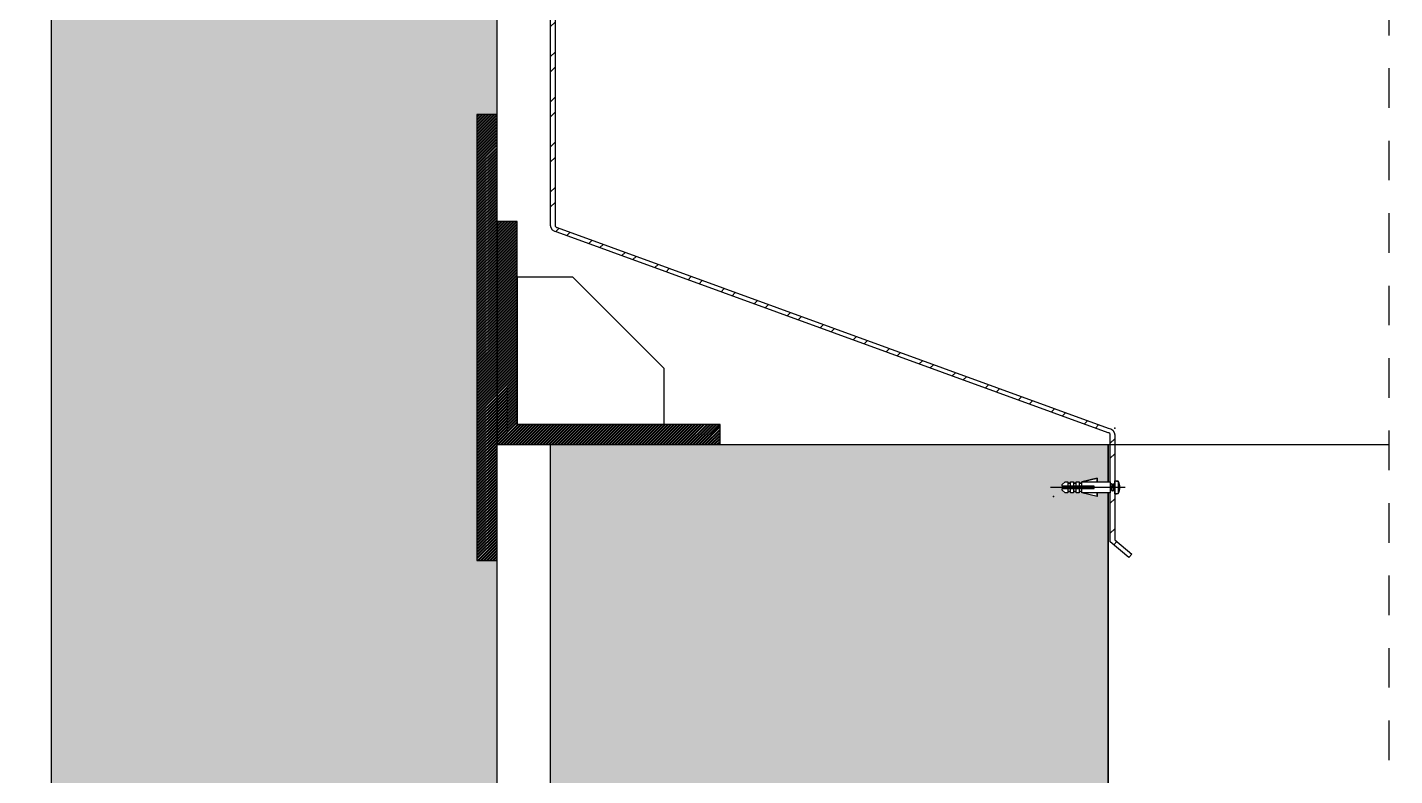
# Model space of a CAD drawing. Header units: millimetres. Extents: x -4391136 to -1798569, y -886572 to -291056.
# Drawn here: x -2091073 to -2090459, y -386732 to -386396 of the extents above; entities that cross this region are included whole.
import ezdxf
from ezdxf.xclip import XClip

# ---------------------------------------------------------------- set-up
doc = ezdxf.new("R2010")
doc.units = ezdxf.units.MM
doc.header["$XCLIPFRAME"] = 0
doc.linetypes.add('HIDDEN', pattern=[0.375, 0.25, -0.125])
doc.linetypes.add('TA_HL_005.00000', pattern=[32.5, 17.75, -14.75])
for name, color, linetype in [('000 - 0_SYM_DWG_GRID-BUBBLE_MAIN_COLOR_6', 6, 'Continuous'), ('000 - CONCRETE_COL_CUT_COLOR_1', 1, 'Continuous'), ('000 - CONCRETE_COL_CUT_COLOR_5', 5, 'Continuous'), ('000 - CONCRETE_COL_HATCH_', 251, 'Continuous'), ('000 - CONCRETE_COL_MAIN_COLOR_1', 1, 'Continuous'), ('000 - CONCRETE_COL_WIPEOUT_', 250, 'Continuous'), ('000 - CONCRETE_PRECAST_HATCH_', 251, 'Continuous'), ('000 - CONCRETE_PRECAST_MAIN_COLOR_4', 4, 'Continuous'), ('000 - CONCRETE_PRECAST_SUB_COLOR_1', 1, 'Continuous'), ('000 - CONCRETE_PRECAST_WIPEOUT_', 250, 'Continuous'), ('000 - EXISTING_PRECAST_CUT_COLOR_4', 4, 'Continuous'), ('000 - EXISTING_STEEL-STRUCTURE_HIDDEN_', 251, 'Continuous'), ('000 - EXISTING_STEEL-STRUCTURE_MAIN_COLOR_3', 3, 'Continuous'), ('000 - EXISTING_STEEL-STRUCTURE_WIPEOUT_', 250, 'Continuous'), ('000 - L I N E 0.1', 1, 'Continuous'), ('010 - ASPG_ACCESSORIES_MAIN_COLOR_2', 2, 'Continuous'), ('010 - ASPG_ACCESSORIES_SUB_COLOR_2', 2, 'Continuous'), ('010 - ASPG_ACCESSORIES_SYMBOL_', 251, 'Continuous'), ('010 - ASPG_ACCESSORIES_WIPEOUT_', 250, 'Continuous'), ('010 - ASPG_FLASHING_CUT_COLOR_5', 5, 'Continuous'), ('010 - ASPG_FLASHING_HATCH_', 251, 'Continuous'), ('010 - ASPG_FRAMING_MAIN_COLOR_2', 2, 'Continuous'), ('010 - ASPG_FRAMING_SUB_COLOR_2', 2, 'Continuous'), ('010 - ASPG_FRAMING_WIPEOUT_', 250, 'Continuous')]:
    doc.layers.add(name, color=color, linetype=linetype)
pattern_1 = [(45, (0, 0), (-0.6735192090801867, 0.6735192090801867), []), (45, (0.4490130000000001, 0), (-0.6735192090801867, 0.6735192090801867), [])]

# ---------------------------------------------------------------- blocks, each defined once
blk = doc.blocks.new('*U3205')
blk.add_wipeout([(1440.000000002975, 4.000000001546368), (60.00000000297587, 4), (60.00000000297587, 69.2999999999995), (1440.000000002975, 69.3000000015461)]).dxf.layer = '010 - ASPG_FRAMING_WIPEOUT_'
at = {"layer": '010 - ASPG_FRAMING_MAIN_COLOR_2'}
blk.add_lwpolyline([(1410.00000000414, 69.30000000154637), (90.00000000181171, 69.3), (90.00000000181171, 6), (1410.00000000414, 6.000000001546368)], close=True, dxfattribs=at)
at = {"layer": '010 - ASPG_FRAMING_SUB_COLOR_2'}
for points in [[(1440.000000002976, 4.000000001546368), (60.00000000297587, 4), (60.00000000297587, 69.3), (1440.000000002976, 69.30000000154637)], [(60.00000000297587, 2.000000000715772), (60.00000000297587, 4), (1440.000000002976, 4.000000001546368), (1440.000000002976, 2.000000002262141)]]:
    blk.add_lwpolyline(points, close=True, dxfattribs=at)
blk = doc.blocks.new('*U3398')
blk.add_wipeout([(-232.50992491375655, 0), (-232.50992491375655, -125), (1767.4900750862435, -125), (1767.4900750862435, 0)]).dxf.layer = '000 - EXISTING_STEEL-STRUCTURE_WIPEOUT_'
at = {"layer": '000 - EXISTING_STEEL-STRUCTURE_HIDDEN_', "color": 251, "linetype": 'HIDDEN', "lineweight": 0, "ltscale": 5}
for p, q in [((1767.490075086243, -7.999949972145235), (-232.5099249137565, -7.999949972145242)), ((1767.490075086243, -117.0000499114394), (-232.5099249137565, -117.0000499114394))]:
    blk.add_line(p, q, dxfattribs=at)
at = {"layer": '000 - EXISTING_STEEL-STRUCTURE_MAIN_COLOR_3', "lineweight": 0}
blk.add_lwpolyline([(-232.5099249137565, 1.77635683940025e-14), (-232.5099249137565, -125), (1767.490075086243, -125), (1767.490075086243, 2.486899575160351e-14), (-232.5099249137565, 1.77635683940025e-14)], close=True, dxfattribs=at)
blk = doc.blocks.new('NOM TYP FLASHING_20260701-111033_PRECAST_DETAIL')
at = {"rotation": 180}
blk.add_blockref('*U3205', (1608.069598036429, -282.9937526530703), dxfattribs=at)
blk.add_blockref('*U3398', (390.5795229506512, -109.9937526553322))
blk = doc.blocks.new('*U3405')
blk.add_wipeout([(200.00000005976509, -2.0691004465334117e-11), (200.00000005954143, 1.5438672562595457e-10), (200.0000000599382, 1.0027179087046534e-10), (200.00000005987152, 4.9112713895738125e-11), (200.00000005964114, -2.646629582159221e-10), (200.0000000595983, 1.2209966371301562e-10), (200.00000005962528, 1.4620127330999821e-10), (200.00000005963557, 1.6302692529279739e-10), (200.00000006003472, 1.1800693755503744e-10), (200.00000005971165, -1.1505107977427542e-10), (200.00000005967354, -1.8053469830192626e-10), (200.0000000596112, 2.1441337594296783e-10), (200.00000005979123, -2.5920599000528455e-11), (200.00000005996415, 2.078195393551141e-10), (200.00000005990464, -1.921307557495311e-10), (200.0000000598587, -1.2096279533579946e-10), (200.00000005954143, 1.348325895378366e-10), (200.00000005993928, 1.7757884052116424e-10), (200.00000005994826, 1.6302692529279739e-10), (200.0000000599672, 1.4506440493278205e-10), (200.0000000599192, -2.5420376914553344e-10), (200.00000005967354, 6.866684998385608e-11), (200.0000000595983, 1.1664269550237805e-10), (200.00000006000315, 1.6939338820520788e-10), (200.00000005977586, -3.410605131648481e-12), (200.00000006000315, -1.74395609064959e-10), (200.00000005961397, -1.191438059322536e-10), (200.0000000596797, -7.548806024715304e-11), (200.0000000599192, 2.446540747769177e-10), (200.00000005996415, -1.4574652595911175e-10), (200.00000005994568, -1.5916157281026244e-10), (200.0000000599192, -1.8053469830192626e-10), (200.00000005953578, -1.3733369996771216e-10), (200.00000005984361, 8.799361239653081e-11), (200.00000005989023, -809.4825147460926), (3.440163709456101e-10, -809.4825147464755), (-1.8189894035458565e-12, -3.410605131648481e-12), (200.0000000595079, -2.4715518520679325e-10), (200.0000000595683, 1.305124897044152e-10), (200.00000005962528, 5.729816621169448e-11), (200.00000005947416, -1.907665136968717e-10), (200.00000005956164, -2.4874680093489587e-10), (200.0000000595501, -2.3214852262753993e-10), (200.00000005953578, -2.1964297047816217e-10), (200.0000000595891, -3.10592440655455e-10), (200.0000000598307, -1.6007106751203537e-10), (200.00000005991362, -2.28283170145005e-10), (200.00000005952853, -2.817159838741645e-10)]).dxf.layer = '000 - CONCRETE_PRECAST_WIPEOUT_'
at = {"layer": '000 - CONCRETE_PRECAST_HATCH_'}
h = blk.add_hatch(dxfattribs=at)
h.set_pattern_fill('AR-CONC', color=256, scale=0.04)
h.set_pattern_definition([(49.99999999999999, (9200.00000274946, -851325.790720098), (7.28738675984016, -0.6375634215561234), [0.762, -8.382000000000001]), (355, (9200.00000274946, -851325.790720098), (-1.409736856998774, 7.642273809561406), [0.6096, -6.7056233668]), (100.4514447, (9200.607283029494, -851325.8438502379), (5.877649883614131, 7.004710076487804), [0.6476003519999999, -7.123609783999998]), (46.18420000000001, (9200.00000274946, -851323.758720098), (10.8431616356852, -1.681693117309086), [1.143, -12.573]), (96.63555760999992, (9200.90359874945, -851323.898860098), (9.49616536206012, 9.897044983908861), [0.9714009256, -10.6854243264]), (351.1841511700001, (9200.00000274946, -851323.758720098), (9.496165362599081, 9.897044983421306), [0.9143986828, -10.0583892768]), (21, (9201.016002749464, -851324.266720098), (6.064575650765299, -4.090607927483505), [0.762, -8.382000000000001]), (326.0000000000001, (9201.016002749464, -851324.266720098), (2.472081133905883, 7.367518644892771), [0.6096, -6.7056]), (71.45144499999999, (9201.521384053478, -851324.607604094), (8.536656771148646, 3.27691075543621), [0.6476003520000001, -7.123597503999999]), (37.50000000000001, (9200.00000274946, -851325.790720098), (0.1235441300236727, 3.382201554926124), [0, -6.62432, 0, -6.807200000000001, 0, -6.731000000000001]), (7.499999999999999, (9200.00000274946, -851325.790720098), (2.67278650041223, 4.00722299272478), [0, -3.88112, 0, -6.47192, 0, -2.5654]), (327.5, (9197.73432274945, -851325.790720098), (5.423623806674856, -0.2291497597069377), [0, -2.54, 0, -7.9248, 0, -10.5156]), (317.5, (9196.718322749446, -851325.790720098), (5.925167255440722, 1.017059641333321), [0, -3.302, 0, -5.26288, 0, -7.4676])])
h.paths.add_polyline_path([(-1.667805984044525e-10, 1.091393642127514e-11), (0, -809.4825147462543), (200.0000000596046, -809.4825147462542), (200.0000000596046, 0)])
h = blk.add_hatch(dxfattribs=at)
h.set_pattern_fill('ANSI31', color=256, scale=0.5)
h.set_pattern_definition([(45, (9200.00000274946, -851325.790720098), (-841.8990113502332, 841.8990113502332), [])])
h.paths.add_polyline_path([(-1.667805984044525e-10, 1.091393642127514e-11), (0, -809.4825147462543), (200.0000000596046, -809.4825147462542), (200.0000000596046, 0)])
at = {"layer": '000 - CONCRETE_PRECAST_MAIN_COLOR_4', "lineweight": -2}
for points in [[(-1.667805984044525e-10, 1.091393642127514e-11), (0, -809.4825147462543)], [(200.0000000596046, -809.4825147462542), (200.0000000596046, 0)]]:
    blk.add_lwpolyline(points, dxfattribs=at)
blk = doc.blocks.new('*U2715')
blk.add_point((-0.02746778707957387, -0.004149663064968223))
at = {"layer": '010 - ASPG_ACCESSORIES_MAIN_COLOR_2'}
blk.add_lwpolyline([(-0.002920019473172643, 0.001298072840672403), (-0.00268851489114804, 0.001699050538934256, -0.5773502691969857), (-0.002525037340113039, 0.001699050538934256), (-0.0022949656829396, 0.001300554739318115), (-0.0017580670578414, 0.001300554739318116), (-0.001526562475809675, 0.001701532437574439, -0.5773502691841325), (-0.001363084924776495, 0.001701532437574438), (-0.00113158034274477, 0.001300554739318116), (-0.0005935724892113386, 0.001300554739318116), (-0.0003635008320223287, 0.001699050538936455, -0.5773502691875632), (-0.0002000232809957689, 0.001699050538934367), (0, 0.001352600053545311), (0, 0.002906267573897671, -0.04987562112097237), (0.001453133786951461, 0.002760954195202284, -0.1293765408777628), (0.002179700680426114, 0, -0.1293765408775022), (0.001453133786954372, -0.002760954195197354, -0.04987562112107912), (0, -0.002906267573893344), (0, -0.001316928031645406), (-9.45312473005916e-06, -0.001300554739319892), (-0.0005560585273715439, -0.001300554739319892), (-0.0007807812938296355, -0.001689785988441252, -0.5773505841981666), (-0.0009453084510796066, -0.00169160572625759), (-0.001171081843659466, -0.001300554739319892), (-0.00171657801785171, -0.001300554739319892), (-0.001942733709159945, -0.001692267887085118, -0.5773505841975762), (-0.00210726086641698, -0.001694087624901665), (-0.002333034258988877, -0.001303036637965604), (-0.002878530433197267, -0.001303036637965604), (-0.003105736240667244, -0.001696568640287673, -0.5773502691898055), (-0.003269213791698873, -0.001696568640288603)], format="xyb", dxfattribs=at)
at = {"layer": '010 - ASPG_ACCESSORIES_SUB_COLOR_2'}
for p, q in [((-0.003315618143563626, -0.002499999999999503), (-0.003315618143563626, 0.002500000000001279)), ((-0.002916044439912113, 0.001298072840672404), (-0.003315618143563626, 0.001298072840672404)), ((-0.002877097508346083, -0.001300554739319892), (-0.003315618143563626, 0.0006618251032968203)), ((-0.001754091979691452, 0.001300554739318116), (-0.002295843993564972, 0.001300554739318116)), ((-0.0005915849501363368, 0.001300554739318116), (-0.001133336964002751, 0.001300554739318116)), ((0, 0.002906267573894894), (0, -0.002906267573894894)), ((0.001453133786945671, 0.002760954195201393), (0.001453133786945671, -0.00276095419519784)), ((0.001453133786945671, 0.0003632834467364177), (0.001453133786945671, -0.000363283446738194)), ((0.002167923957038909, 0.0003632834467364177), (0.001453133786945671, 0.0003632834467364177)), ((-0.003269213281754446, -0.001696569523545577), (-0.003315618143563626, -0.001616193945174871)), ((-0.003105736795212977, -0.001696569600785125), (-0.002877097508346083, -0.001300554739319892)), ((-0.002333034303878989, -0.001303036637965604), (-0.002878530478076513, -0.001303036637965604)), ((-0.001171081843658328, -0.001300554739319892), (-0.001716578017855852, -0.001300554739319892)), ((-9.45312472566684e-06, -0.001300554739319892), (-0.000556058527372727, -0.001300554739319892)), ((0.001453133786945671, -0.000363283446738194), (0.002167923957038909, -0.000363283446738194))]:
    blk.add_line(p, q, dxfattribs=at)
for points in [[(-0.002107260866416993, -0.001694087624901641), (-0.002335900108690225, -0.001298072840675957), (-0.002917153623471336, 0.001303036637962052), (-0.00268851489114752, 0.001699050538935154, -0.5773502691896706), (-0.002525037340113556, 0.001699050538935154), (-0.00229639860778974, 0.001303036637962052), (-0.001715145093001524, -0.001298072840675957), (-0.001943784379875524, -0.001694087702146518, -0.5700003545817303)], [(-0.0009453084510795406, -0.001691605726257706), (-0.001173947693359878, -0.001295590942032021), (-0.001755201208140988, 0.001305518536605987), (-0.001526562475810067, 0.001701532437573761, -0.5773502691896706), (-0.001363084924776103, 0.001701532437573761), (-0.001134446192445182, 0.001305518536605987), (-0.0005531926776711771, -0.001295590942032021), (-0.0007818319645451766, -0.001691605803502583, -0.5700003545817303)]]:
    blk.add_lwpolyline(points, format="xyb", close=True, dxfattribs=at)
blk.add_lwpolyline([(0, -0.001316928031645404), (-1.088604957999451e-05, -0.001298072840675957), (-0.0005921395643611049, 0.001303036637962052), (-0.0003635008320230781, 0.001699050538935154, -0.5773502691896706), (-0.0002000232809962199, 0.001699050538935154), (0, 0.001352600053545316)], format="xyb", dxfattribs=at)
for centre, radius, start, end in [((0, -0.004432058050195309), 0.007338325624092979, 78.57881372553884, 90), ((-0.00342939573719292, 0), 0.005609096417619035, 0, 29.48712567306633), ((-0.00342939573719292, 0), 0.005609096417619136, 330.5128743269337, 0), ((-0.003187475016183328, -0.001649376736240882), 9.438380809455837e-05, 209.999999999975, 330.000000000025), ((0, 0.004432058050198862), 0.007338325624092206, 270, 281.4211862744611)]:
    blk.add_arc(centre, radius, start, end, dxfattribs=at)
blk.add_wipeout([(-0.0020000000000000018, 0.0025000000000012772), (-0.0020000000000000018, -0.002499999999999501), (-0.007967440600330502, -0.002499999999999501), (-0.007967440600330502, -0.00414966225231872), (-0.014796563564640097, -0.002499999999999501), (-0.014796563564640097, -0.0018749999999982947), (-0.016046563564639845, -0.001874999999998293), (-0.016046563564639845, -0.002499999999999501), (-0.0172965635646396, -0.002499999999999501), (-0.0172965635646396, -0.0018749999999982947), (-0.01854656356463935, -0.001874999999998293), (-0.01854656356463935, -0.002499999999999501), (-0.01979656356463999, -0.002499999999999501), (-0.01979656356463999, -0.0018749999999982947), (-0.021046563564639742, -0.001874999999998293), (-0.021046563564639742, -0.002499999999999501), (-0.022296563564639493, -0.002499999999999501), (-0.023546563564639238, -0.0012499999999988631), (-0.02354656356463924, -0.0004999999999988347), (-0.009268717608342358, -0.0004999999999988347), (-0.009268717608342358, 0.0005000000000006093), (-0.02354656356463924, 0.0005000000000006111), (-0.023546563564639238, 0.0012500000000006447), (-0.022296563564639493, 0.0025000000000012772), (-0.021046563564639742, 0.0025000000000012772), (-0.021046563564639742, 0.0018750000000018491), (-0.01979656356463999, 0.0018750000000018491), (-0.01979656356463999, 0.0025000000000012772), (-0.01854656356463935, 0.0025000000000012772), (-0.01854656356463935, 0.0018750000000018491), (-0.0172965635646396, 0.0018750000000018491), (-0.0172965635646396, 0.0025000000000012772), (-0.016046563564639845, 0.0025000000000012772), (-0.016046563564639845, 0.0018750000000018491), (-0.014796563564640097, 0.0018750000000018491), (-0.014796563564640097, 0.0025000000000012772), (-0.007967440600330502, 0.004149662252322274), (-0.007967440600330502, 0.0025000000000012772)]).dxf.layer = '010 - ASPG_ACCESSORIES_WIPEOUT_'
at = {"layer": '010 - ASPG_ACCESSORIES_MAIN_COLOR_2'}
blk.add_lwpolyline([(-0.002, 0.002500000000001279), (-0.002, -0.002499999999999503), (-0.007967440600330498, -0.002499999999999503), (-0.007967440600330498, -0.00414966225231872), (-0.0147965635646401, -0.002499999999999502), (-0.0147965635646401, -0.001874999999998295), (-0.01604656356463985, -0.001874999999998294), (-0.01604656356463985, -0.002499999999999503), (-0.0172965635646396, -0.002499999999999502), (-0.0172965635646396, -0.001874999999998295), (-0.01854656356463935, -0.001874999999998294), (-0.01854656356463935, -0.002499999999999503), (-0.01979656356463999, -0.002499999999999503), (-0.01979656356463999, -0.001874999999998295), (-0.02104656356463974, -0.001874999999998294), (-0.02104656356463974, -0.002499999999999503), (-0.02229656356463949, -0.002499999999999503), (-0.02354656356463924, -0.001249999999998864), (-0.02354656356463924, -0.0004999999999988347), (-0.009268717608342357, -0.0004999999999988347), (-0.009268717608342357, 0.0005000000000006102), (-0.02354656356463924, 0.0005000000000006111), (-0.02354656356463924, 0.001250000000000642), (-0.02229656356463949, 0.002500000000001279), (-0.02104656356463974, 0.002500000000001279), (-0.02104656356463974, 0.001875000000001848), (-0.01979656356463999, 0.001875000000001848), (-0.01979656356463999, 0.002500000000001279), (-0.01854656356463935, 0.002500000000001279), (-0.01854656356463935, 0.001875000000001848), (-0.0172965635646396, 0.001875000000001848), (-0.0172965635646396, 0.002500000000001279), (-0.01604656356463985, 0.002500000000001279), (-0.01604656356463985, 0.001875000000001848), (-0.0147965635646401, 0.001875000000001849), (-0.0147965635646401, 0.002500000000001277), (-0.007967440600330498, 0.004149662252322274), (-0.007967440600330498, 0.002500000000001279), (-0.002, 0.002500000000001279)], close=True, dxfattribs=at)
at = {"layer": '010 - ASPG_ACCESSORIES_SUB_COLOR_2'}
for p, q in [((-0.009268717608342357, 0.0005000000000006111), (-0.02354656356463924, 0.0005000000000006111)), ((-0.01979656356463999, 0.001875000000001847), (-0.02104656356463974, 0.001875000000001847)), ((-0.0172965635646396, 0.001875000000001847), (-0.01854656356463935, 0.001875000000001847)), ((-0.0147965635646401, 0.001875000000001847), (-0.01604656356463985, 0.001875000000001847)), ((-0.007967440600330498, 0.004149662252322273), (-0.0147965635646401, 0.002500000000001279)), ((-0.0147965635646401, 0.002500000000001279), (-0.002, 0.002500000000001279)), ((-0.0147965635646401, 0.0005000000000006111), (-0.0147965635646401, 0.002500000000001279)), ((-0.009268717608342357, -0.0004999999999988347), (-0.009268717608342357, 0.0005000000000006111)), ((-0.007967440600330498, 0.002500000000001279), (-0.007967440600330498, 0.004149662252322273)), ((-0.01979656356463999, -0.001874999999998295), (-0.02104656356463974, -0.001874999999998295)), ((-0.0172965635646396, -0.001874999999998295), (-0.01854656356463935, -0.001874999999998295)), ((-0.0147965635646401, -0.001874999999998295), (-0.01604656356463985, -0.001874999999998295)), ((-0.0147965635646401, -0.002499999999999503), (-0.0147965635646401, -0.0004999999999988347)), ((-0.002, -0.002499999999999503), (-0.0147965635646401, -0.002499999999999503)), ((-0.007967440600330498, -0.00414966225231872), (-0.0147965635646401, -0.002499999999999503)), ((-0.007967440600330498, -0.00414966225231872), (-0.007967440600330498, -0.002499999999999503))]:
    blk.add_line(p, q, dxfattribs=at)
for points in [[(-0.02354656356463924, 0.0005000000000006111), (-0.02354656356463924, 0.001250000000000639), (-0.02229656356463949, 0.002500000000001279), (-0.02104656356463974, 0.002500000000001279), (-0.02104656356463974, 0.0005000000000006111)], [(-0.01979656356463999, 0.0005000000000006111), (-0.01979656356463999, 0.002500000000001279), (-0.01854656356463935, 0.002500000000001279), (-0.01854656356463935, 0.0005000000000006111)], [(-0.0172965635646396, 0.0005000000000006111), (-0.0172965635646396, 0.002500000000001279), (-0.01604656356463985, 0.002500000000001279), (-0.01604656356463985, 0.0005000000000006111)], [(-0.009268717608342357, -0.0004999999999988347), (-0.02354656356463924, -0.0004999999999988347)], [(-0.02104656356463974, -0.0004999999999988347), (-0.02104656356463974, -0.002499999999999503), (-0.02229656356463949, -0.002499999999999503), (-0.02354656356463924, -0.001249999999998863), (-0.02354656356463924, -0.0004999999999988347)], [(-0.01854656356463935, -0.0004999999999988347), (-0.01854656356463935, -0.002499999999999503), (-0.01979656356463999, -0.002499999999999503), (-0.01979656356463999, -0.0004999999999988347)], [(-0.01604656356463985, -0.0004999999999988347), (-0.01604656356463985, -0.002499999999999503), (-0.0172965635646396, -0.002499999999999503), (-0.0172965635646396, -0.0004999999999988347)]]:
    blk.add_lwpolyline(points, dxfattribs=at)
at = {"layer": '010 - ASPG_ACCESSORIES_SYMBOL_'}
blk.add_line((0.004593513610583244, 8.881784197001252e-16), (-0.0287834052231375, 8.881784197001252e-16), dxfattribs=at)
blk = doc.blocks.new('*U3402')
at = {"layer": '010 - ASPG_FLASHING_HATCH_'}
h = blk.add_hatch(dxfattribs=at)
h.set_pattern_fill('ANSI32', color=251, scale=0.03)
h.set_pattern_definition([(45, (-25.9998224413044, -139.9999999999714), (-10.1027881362028, 10.1027881362028), []), (45, (-19.2646274413044, -139.9999999999714), (-10.1027881362028, 10.1027881362028), [])])
edge = h.paths.add_edge_path()
edge.add_line((277.0001775600925, -400.0000000004954), (284.658220957557, -406.4307364530763))
edge.add_line((284.658220957557, -406.4307364530763), (283.3720736670408, -407.9623451325692))
edge.add_line((283.3720736670408, -407.9623451325692), (275.0001775600925, -400.9321607006036))
edge.add_line((275.0001775600925, -400.9321607006036), (275.0001775600925, -353.0000000004925))
edge.add_arc((274.0001775600925, -353.0000000004925), 1, 0, 89.99999999994138)
edge.add_line((274.0001775600936, -352.0000000004925), (27.00017755832968, -262.0000000003492))
edge.add_arc((27.00017755833469, -259.0000000003496), 2.999999999999602, 179.9999999999349, 269.99999999990445, ccw=False)
edge.add_line((24.00017755833515, -259.0000000003462), (24.00017755863881, 37.99999999965246))
edge.add_line((24.00017755863881, 37.99999999965243), (26.00017755863881, 37.99999999965075))
edge.add_line((26.00017755863881, 37.99999999965075), (26.00017755833515, -259.0000000003479))
edge.add_arc((27.00017755833473, -259.0000000003492), 0.9999999999995808, 179.9999999999251, 269.9999999999198)
edge.add_line((27.00017755833333, -260.0000000003487), (274.0001775600955, -350.0000000004925))
edge.add_arc((274.0001775600925, -353.0000000004925), 3, 0, 89.99999999994361, ccw=False)
edge.add_line((277.0001775600925, -353.0000000004925), (277.0001775600925, -400.0000000004954))
for p in [(277.0001775600995, -350.0000000002059), (74.00017755804583, -357.0000000003492)]:
    blk.add_point(p)
at = {"layer": '010 - ASPG_FLASHING_CUT_COLOR_5'}
blk.add_lwpolyline([(277.0001775600925, -400.0000000004954), (284.658220957557, -406.4307364530763), (283.3720736670408, -407.9623451325692), (275.0001775600925, -400.9321607006036), (275.0001775600925, -353.0000000004925, 0.4142135623728118), (274.0001775600936, -352.0000000004925), (27.00017755832969, -262.0000000003492, -0.4142135623729452), (24.00017755833515, -259.0000000003462), (24.00017755863881, 37.99999999965243), (26.00017755863881, 37.99999999965075), (26.00017755833515, -259.0000000003479, 0.4142135623730578), (27.00017755833333, -260.0000000003487), (274.0001775600955, -350.0000000004925, -0.4142135623728112), (277.0001775600925, -353.0000000004925)], format="xyb", close=True, dxfattribs=at)
at = {"layer": '000 - L I N E 0.1', "color": 2, "xscale": 1000, "yscale": 1000, "zscale": 1000}
blk.add_blockref('*U2715', (277.0001775600925, -376.500000000494), dxfattribs=at)
blk = doc.blocks.new('A$C155c629a')
blk.add_wipeout([(-9.00000000010914, 147.99999999995998), (-9.00000000010914, -52.00000000004002), (-1.0913936421275139e-10, -52.00000000004002), (-1.0913936421275139e-10, 147.99999999995998)])
at = {"linetype": 'Continuous'}
blk.add_wipeout([(34, 75), (9, 75), (9, 9), (75, 9.000000000000007), (75, 34)], dxfattribs=at).dxf.layer = '000 - CONCRETE_PRECAST_WIPEOUT_'
blk.add_wipeout([(0, 100), (0, 0), (100, 0), (100, 9.000000000000007), (9, 9.000000000000007), (9, 100)]).dxf.layer = '000 - CONCRETE_PRECAST_WIPEOUT_'
at = {"layer": '000 - CONCRETE_PRECAST_HATCH_'}
h = blk.add_hatch(dxfattribs=at)
h.set_pattern_fill('ANSI32', color=256, scale=0.1)
h.set_pattern_definition(pattern_1)
h.paths.add_polyline_path([(-9.00000000010914, 147.99999999996), (-9.00000000010914, -52.00000000004002), (-1.091393642127514e-10, -52.00000000004002), (-1.091393642127514e-10, 147.99999999996)])
h = blk.add_hatch(dxfattribs=at)
h.set_pattern_fill('ANSI32', color=256, scale=0.1)
h.set_pattern_definition(pattern_1)
h.paths.add_polyline_path([(0, 100), (0, 0), (100, 0), (100, 9), (9, 9), (9, 100)])
at = {"layer": '000 - CONCRETE_PRECAST_SUB_COLOR_1'}
for points in [[(-9.00000000010914, 147.99999999996), (-9.00000000010914, -52.00000000004002), (-1.091393642127514e-10, -52.00000000004002), (-1.091393642127514e-10, 147.99999999996)], [(0, 100), (0, 0), (100, 0), (100, 9), (9, 9), (9, 100)]]:
    blk.add_lwpolyline(points, close=True, dxfattribs=at)
at = {"layer": '000 - CONCRETE_PRECAST_SUB_COLOR_1', "linetype": 'Continuous'}
blk.add_lwpolyline([(34, 75), (9, 75), (9, 9), (75, 9.000000000000007), (75, 34)], close=True, dxfattribs=at)
blk = doc.blocks.new('*U2458')
blk.add_wipeout([(-7.676135282963514e-10, -799.9999999975776), (-9.812879397941288e-10, -799.9999999973983), (-5.91569460084429e-10, -799.9999999974549), (-6.555751497216988e-10, -799.9999999975036), (-8.824372343951836e-10, -799.999999997805), (-9.308109838457312e-10, -799.9999999974355), (-9.152358870778698e-10, -799.9999999974196), (-8.976712706498802e-10, -799.9999999973869), (-5.015863280277699e-10, -799.9999999974391), (-8.240590432251338e-10, -799.9999999976552), (-8.666916073707398e-10, -799.9999999977337), (-9.212612894771155e-10, -799.9999999973363), (-7.511857802455779e-10, -799.9999999975811), (-5.783249434898607e-10, -799.9999999973404), (-6.332925295282621e-10, -799.9999999977532), (-6.875779945403337e-10, -799.9999999976792), (-9.953851076716091e-10, -799.9999999974196), (-6.056666279619094e-10, -799.9999999973869), (-5.91569460084429e-10, -799.9999999974008), (-5.783249434898607e-10, -799.9999999974092), (-6.255049811443314e-10, -799.9999999978075), (-8.666916073707398e-10, -799.9999999974876), (-9.389964361616876e-10, -799.9999999974535), (-5.36203970114002e-10, -799.999999997392), (-7.631228982063476e-10, -799.9999999975662), (-5.36203970114002e-10, -799.9999999977337), (-9.212612894771155e-10, -799.9999999976792), (-8.510028237651568e-10, -799.9999999976355), (-6.22662810201291e-10, -799.9999999973127), (-5.783249434898607e-10, -799.9999999977063), (-5.91569460084429e-10, -799.9999999977197), (-6.22662810201291e-10, -799.999999997743), (249.99999999888016, -799.9999999977001), (249.9999999991932, -200.0000000001421), (1000.0000000002826, -200.00000000008254), (1000.0000000003384, -2.4442670110147446e-10), (-8.128608897095546e-12, -9.094947017729282e-12), (-1.030059593176702e-09, -799.9999999978133), (-9.654854693508241e-10, -799.9999999974332), (-9.1313268058002e-10, -799.9999999975093), (-1.0564917829469778e-09, -799.9999999977554), (-9.751488505571615e-10, -799.999999997808), (-9.871996553556528e-10, -799.9999999977936), (-9.969767233997118e-10, -799.9999999977787), (-9.389964361616876e-10, -799.9999999978697), (-6.953086995054036e-10, -799.9999999977258), (-6.185700840433128e-10, -799.9999999977871), (-9.979999049392063e-10, -799.9999999978413)]).dxf.layer = '000 - CONCRETE_COL_WIPEOUT_'
at = {"layer": '000 - CONCRETE_COL_HATCH_'}
h = blk.add_hatch(dxfattribs=at)
h.set_pattern_fill('AR-CONC', color=256, scale=0.04)
h.set_pattern_definition([(49.99999999999999, (2499.999999966253, -885306.8256904983), (7.28738675984016, -0.6375634215561234), [0.762, -8.382000000000001]), (355, (2499.999999966253, -885306.8256904983), (-1.409736856998774, 7.642273809561406), [0.6096, -6.7056233668]), (100.4514447, (2500.607280246286, -885306.8788206383), (5.877649883614131, 7.004710076487804), [0.6476003519999999, -7.123609783999998]), (46.18420000000001, (2499.999999966253, -885304.7936904983), (10.8431616356852, -1.681693117309086), [1.143, -12.573]), (96.63555760999992, (2500.9035959663, -885304.9338304983), (9.49616536206012, 9.897044983908861), [0.9714009256, -10.6854243264]), (351.1841511700001, (2499.999999966253, -885304.7936904983), (9.496165362599081, 9.897044983421306), [0.9143986828, -10.0583892768]), (21, (2501.015999966256, -885305.3016904983), (6.064575650765299, -4.090607927483505), [0.762, -8.382000000000001]), (326.0000000000001, (2501.015999966256, -885305.3016904983), (2.472081133905883, 7.367518644892771), [0.6096, -6.7056]), (71.45144499999999, (2501.52138127027, -885305.6425744944), (8.536656771148646, 3.27691075543621), [0.6476003520000001, -7.123597503999999]), (37.50000000000001, (2499.999999966253, -885306.8256904983), (0.1235441300236727, 3.382201554926124), [0, -6.62432, 0, -6.807200000000001, 0, -6.731000000000001]), (7.499999999999999, (2499.999999966253, -885306.8256904983), (2.67278650041223, 4.00722299272478), [0, -3.88112, 0, -6.47192, 0, -2.5654]), (327.5, (2497.7343199663, -885306.8256904983), (5.423623806674856, -0.2291497597069377), [0, -2.54, 0, -7.9248, 0, -10.5156]), (317.5, (2496.718319966296, -885306.8256904983), (5.925167255440722, 1.017059641333321), [0, -3.302, 0, -5.26288, 0, -7.4676])])
h.paths.add_polyline_path([(-1.667805984044525e-10, 1.091393642127514e-11), (1000, 0), (1000, -200.0000000002328), (249.9999999989523, -200.0000000002328), (249.9999999989523, -799.9999999975553), (-9.313225746154785e-10, -799.9999999975553)])
at = {"layer": '000 - CONCRETE_COL_CUT_COLOR_1', "color": 0, "lineweight": -2}
blk.add_lwpolyline([(-1.667805984044525e-10, 1.091393642127514e-11), (1000, 0), (1000, -200.0000000002328), (249.9999999989523, -200.0000000002328), (249.9999999989523, -799.9999999975553), (-9.313225746154785e-10, -799.9999999975557), (-9.313225746154785e-10, -799.9999999975553), (-9.313225746154785e-10, -799.9999999975553), (-9.313225746154785e-10, -799.9999999975553), (-9.313225746154785e-10, -799.9999999975553), (-9.313225746154785e-10, -799.9999999975553), (-9.313225746154785e-10, -799.9999999975553), (-9.313225746154785e-10, -799.9999999975553), (-9.313225746154785e-10, -799.9999999975553), (-9.313225746154785e-10, -799.9999999975553), (-9.313225746154785e-10, -799.9999999975553), (-9.313225746154785e-10, -799.9999999975553), (-9.313225746154785e-10, -799.9999999975553), (-9.313225746154785e-10, -799.9999999975553), (-9.313225746154785e-10, -799.9999999975553), (-9.313225746154785e-10, -799.9999999975553), (-9.313225746154785e-10, -799.9999999975553), (-9.313225746154785e-10, -799.9999999975553), (-9.313225746154785e-10, -799.9999999975553), (-9.313225746154785e-10, -799.9999999975553), (-9.313225746154785e-10, -799.9999999975553), (-9.313225746154785e-10, -799.9999999975553), (-9.313225746154785e-10, -799.9999999975553), (-9.313225746154785e-10, -799.9999999975553), (-9.313225746154785e-10, -799.9999999975553), (-9.313225746154785e-10, -799.9999999975553), (-9.313225746154785e-10, -799.9999999975553), (-9.313225746154785e-10, -799.9999999975553), (-9.313225746154785e-10, -799.9999999975553), (-9.313225746154785e-10, -799.9999999975553), (-9.313225746154785e-10, -799.9999999975553), (-9.313225746154785e-10, -799.9999999975553), (-9.313225746154785e-10, -799.9999999975553), (-9.313225746154785e-10, -799.9999999975553), (-9.313225746154785e-10, -799.9999999975553), (-9.313225746154785e-10, -799.9999999975553), (-9.313225746154785e-10, -799.9999999975553), (-9.313225746154785e-10, -799.9999999975553), (-9.313225746154785e-10, -799.9999999975548), (-9.313225746154785e-10, -799.9999999975553), (-9.313225746154785e-10, -799.9999999975553), (-9.313225746154785e-10, -799.9999999975554), (-9.313225746154785e-10, -799.9999999975553)], close=True, dxfattribs=at)
blk = doc.blocks.new('*U2446')
at = {"layer": '000 - CONCRETE_COL_HATCH_'}
h = blk.add_hatch(dxfattribs=at)
h.set_pattern_fill('AR-CONC', color=256, scale=0.04)
h.set_pattern_definition([(49.99999999999999, (500.0000000074629, -877306.8256904501), (7.28738675984016, -0.6375634215561234), [0.762, -8.382000000000001]), (355, (500.0000000074629, -877306.8256904501), (-1.409736856998774, 7.642273809561406), [0.6096, -6.7056233668]), (100.4514447, (500.6072802874965, -877306.8788205901), (5.877649883614131, 7.004710076487804), [0.6476003519999999, -7.123609783999998]), (46.18420000000001, (500.0000000074629, -877304.7936904501), (10.8431616356852, -1.681693117309086), [1.143, -12.573]), (96.63555760999992, (500.9035960075103, -877304.93383045), (9.49616536206012, 9.897044983908861), [0.9714009256, -10.6854243264]), (351.1841511700001, (500.0000000074629, -877304.7936904501), (9.496165362599081, 9.897044983421306), [0.9143986828, -10.0583892768]), (21, (501.0160000074661, -877305.30169045), (6.064575650765299, -4.090607927483505), [0.762, -8.382000000000001]), (326.0000000000001, (501.0160000074661, -877305.30169045), (2.472081133905883, 7.367518644892771), [0.6096, -6.7056]), (71.45144499999999, (501.5213813114801, -877305.6425744462), (8.536656771148646, 3.27691075543621), [0.6476003520000001, -7.123597503999999]), (37.50000000000001, (500.0000000074629, -877306.8256904501), (0.1235441300236727, 3.382201554926124), [0, -6.62432, 0, -6.807200000000001, 0, -6.731000000000001]), (7.499999999999999, (500.0000000074629, -877306.8256904501), (2.67278650041223, 4.00722299272478), [0, -3.88112, 0, -6.47192, 0, -2.5654]), (327.5, (497.7343200075097, -877306.8256904501), (5.423623806674856, -0.2291497597069377), [0, -2.54, 0, -7.9248, 0, -10.5156]), (317.5, (496.7183200075065, -877306.8256904501), (5.925167255440722, 1.017059641333321), [0, -3.302, 0, -5.26288, 0, -7.4676])])
h.paths.add_polyline_path([(-1.667805984044525e-10, 1.091393642127514e-11), (250, 0), (250, -599.9999999966238), (0, -599.999999996624)])
at = {"layer": '000 - CONCRETE_COL_CUT_COLOR_1', "color": 0, "lineweight": -2}
blk.add_lwpolyline([(-1.667805984044525e-10, 1.091393642127514e-11), (250, 0), (250, -599.9999999966238), (0, -599.999999996624), (0, -599.999999996624), (0, -599.9999999966244), (0, -599.999999996624), (0, -599.999999996624), (0, -599.999999996624), (0, -599.999999996624), (0, -599.999999996624), (0, -599.999999996624), (0, -599.999999996624), (0, -599.999999996624), (0, -599.999999996624), (0, -599.999999996624), (0, -599.999999996624), (0, -599.999999996624), (0, -599.999999996624), (0, -599.999999996624), (0, -599.999999996624), (0, -599.999999996624), (0, -599.999999996624), (0, -599.999999996624), (0, -599.999999996624), (0, -599.999999996624), (0, -599.999999996624), (0, -599.999999996624), (0, -599.999999996624), (0, -599.999999996624), (0, -599.999999996624), (0, -599.999999996624), (0, -599.999999996624), (0, -599.999999996624), (0, -599.999999996624), (0, -599.999999996624), (0, -599.999999996624), (0, -599.999999996624), (0, -599.999999996624), (0, -599.999999996624), (0, -599.999999996624), (0, -599.999999996624), (0, -599.999999996624), (0, -599.9999999966235), (0, -599.999999996624), (0, -599.999999996624), (0, -599.9999999966241), (0, -599.999999996624)], close=True, dxfattribs=at)
blk = doc.blocks.new('*U2460')
at = {"layer": '000 - CONCRETE_COL_HATCH_'}
h = blk.add_hatch(dxfattribs=at)
h.set_pattern_fill('AR-CONC', color=256, scale=0.04)
h.set_pattern_definition([(49.99999999999999, (500.0000000079285, -877306.8256904127), (7.28738675984016, -0.6375634215561234), [0.762, -8.382000000000001]), (355, (500.0000000079285, -877306.8256904127), (-1.409736856998774, 7.642273809561406), [0.6096, -6.7056233668]), (100.4514447, (500.6072802879621, -877306.8788205525), (5.877649883614131, 7.004710076487804), [0.6476003519999999, -7.123609783999998]), (46.18420000000001, (500.0000000079285, -877304.7936904125), (10.8431616356852, -1.681693117309086), [1.143, -12.573]), (96.63555760999992, (500.9035960079759, -877304.9338304126), (9.49616536206012, 9.897044983908861), [0.9714009256, -10.6854243264]), (351.1841511700001, (500.0000000079285, -877304.7936904125), (9.496165362599081, 9.897044983421306), [0.9143986828, -10.0583892768]), (21, (501.0160000079318, -877305.3016904125), (6.064575650765299, -4.090607927483505), [0.762, -8.382000000000001]), (326.0000000000001, (501.0160000079318, -877305.3016904125), (2.472081133905883, 7.367518644892771), [0.6096, -6.7056]), (71.45144499999999, (501.5213813119458, -877305.6425744086), (8.536656771148646, 3.27691075543621), [0.6476003520000001, -7.123597503999999]), (37.50000000000001, (500.0000000079285, -877306.8256904127), (0.1235441300236727, 3.382201554926124), [0, -6.62432, 0, -6.807200000000001, 0, -6.731000000000001]), (7.499999999999999, (500.0000000079285, -877306.8256904127), (2.67278650041223, 4.00722299272478), [0, -3.88112, 0, -6.47192, 0, -2.5654]), (327.5, (497.7343200079754, -877306.8256904127), (5.423623806674856, -0.2291497597069377), [0, -2.54, 0, -7.9248, 0, -10.5156]), (317.5, (496.7183200079721, -877306.8256904127), (5.925167255440722, 1.017059641333321), [0, -3.302, 0, -5.26288, 0, -7.4676])])
h.paths.add_polyline_path([(-1.667805984044525e-10, 1.091393642127514e-11), (250, 0), (250.0000000004657, -599.9999999957507), (0, -599.9999999957508)])
at = {"layer": '000 - CONCRETE_COL_CUT_COLOR_1', "color": 0, "lineweight": -2}
blk.add_lwpolyline([(-1.667805984044525e-10, 1.091393642127514e-11), (250, 0), (250.0000000004657, -599.9999999957507), (0, -599.9999999957508), (0, -599.9999999957508), (0, -599.9999999957513), (0, -599.9999999957508), (0, -599.9999999957508), (0, -599.9999999957508), (0, -599.9999999957508), (0, -599.9999999957508), (0, -599.9999999957508), (0, -599.9999999957508), (0, -599.9999999957508), (0, -599.9999999957508), (0, -599.9999999957508), (0, -599.9999999957508), (0, -599.9999999957508), (0, -599.9999999957508), (0, -599.9999999957508), (0, -599.9999999957508), (0, -599.9999999957508), (0, -599.9999999957508), (0, -599.9999999957508), (0, -599.9999999957508), (0, -599.9999999957508), (0, -599.9999999957508), (0, -599.9999999957508), (0, -599.9999999957508), (0, -599.9999999957508), (0, -599.9999999957508), (0, -599.9999999957508), (0, -599.9999999957508), (0, -599.9999999957508), (0, -599.9999999957508), (0, -599.9999999957508), (0, -599.9999999957508), (0, -599.9999999957508), (0, -599.9999999957508), (0, -599.9999999957508), (0, -599.9999999957508), (0, -599.9999999957508), (0, -599.9999999957508), (0, -599.9999999957504), (0, -599.9999999957508), (0, -599.9999999957508), (0, -599.999999995751), (0, -599.9999999957508)], close=True, dxfattribs=at)
blk = doc.blocks.new('W-1-PP17-ENT2_REV00_20260609-024329_SEC_D2_ST')
at = {"layer": '000 - CONCRETE_COL_MAIN_COLOR_1'}
for points in [[(915.6986301164143, 113489.9999999991), (250.0000000009313, 113489.9999999991), (250.0000000009313, 114089.9999999954), (915.6986301164143, 114089.9999999954)], [(915.6986301168799, 110740.0000000013), (250.000000001397, 110740.0000000013), (250.000000001397, 111339.9999999969), (915.6986301168799, 111339.9999999969)], [(915.6986301168799, 108090.0000000045), (250.000000001397, 108090.0000000045), (250.000000001397, 108690), (915.6986301168799, 108690)]]:
    blk.add_lwpolyline(points, close=True, dxfattribs=at)
at = {"layer": '000 - CONCRETE_COL_CUT_COLOR_5'}
blk.add_blockref('*U2458', (9.313225746154785e-10, 106090.0000000001), dxfattribs=at)
for name, p in [('*U2446', (9.313225746154785e-10, 114089.9999999958)), ('*U2460', (9.313225746154785e-10, 111339.9999999971)), ('*U2460', (9.313225746154785e-10, 108690.0000000002))]:
    blk.add_blockref(name, p, dxfattribs=at)
blk = doc.blocks.new('TYPICAL DETAIL 1 - 2')
at = {"layer": '000 - 0_SYM_DWG_GRID-BUBBLE_MAIN_COLOR_6', "linetype": 'TA_HL_005.00000'}
blk.add_lwpolyline([(2983.188996477984, 180.0062310938956), (3475.144338948186, 180.0062310938956, 0.414213562373095), (3605.144338948186, 310.0062310938956), (3605.144338948186, 799.9937364046928, 0.414213562373095), (3475.144338948186, 929.9937364046928), (2983.188996477984, 929.9937364046928, 0.414213562373095), (2853.188996477984, 799.9937364046928), (2853.188996477984, 310.0062310938956, 0.414213562373095)], format="xyb", close=True, dxfattribs=at)
ref = blk.add_blockref('NOM TYP FLASHING_20260701-111033_PRECAST_DETAIL', (1721.522329392843, 769.9937364046928))
XClip(ref).set_block_clipping_path([(1.0913936421275139e-11, -589.987505310798), (27.291953447111155, -589.987505310798), (54.58390689421867, -589.987505310798), (81.87586034132983, -589.987505310798), (109.16781378844098, -589.987505310798), (136.45976723555214, -589.987505310798), (163.75172068265965, -589.987505310798), (191.0436741297599, -589.987505310798), (218.33562757687105, -589.987505310798), (245.6275810239822, -589.987505310798), (272.9195344710897, -589.987505310798), (300.2114879182009, -589.987505310798), (327.5034413653011, -589.987505310798), (354.79539481240863, -589.987505310798), (382.0873482595198, -589.987505310798), (409.37930170663094, -589.987505310798), (436.67057236368055, -589.9180108657174), (463.75014469074085, -586.7965948169885), (489.90686484079197, -579.1237552802058), (514.3815273950895, -567.1221983637824), (536.4637490821005, -551.1402722930334), (555.5125878316212, -531.6418565148197), (570.9751462804998, -509.19289747925905), (582.4026197584899, -484.44498190086597), (589.4633229572719, -458.116424289331), (591.9523171805013, -430.9714176891839), (591.9553424702499, -403.6794704434151), (591.9553424702499, -376.38751699630666), (591.9553424702499, -349.09556354919823), (591.9553424702499, -321.8036101020898), (591.9553424702499, -294.5116566549823), (591.9553424702499, -267.21970320787386), (591.9553424702499, -239.92774976076544), (591.9553424702499, -212.635796313657), (591.9553424702499, -185.3438428665495), (591.9553424702499, -158.05188941944107), (591.9553424702499, -130.75993597233264), (591.9553424702499, -103.46798252522422), (591.9553424702499, -76.17602907811579), (591.9553424702499, -48.88407563100827), (591.9553424702499, -21.592122183899846), (591.8538279678105, 5.698625763182463), (588.5659463989105, 32.75849106872647), (580.7324024360605, 58.86753288468299), (568.5805666742817, 83.26792966801531), (552.4631492203916, 105.25145372996303), (532.8479621929109, 124.18002772385717), (510.30434135701944, 139.50424500150802), (485.4866210099208, 150.7793162801454), (459.1151417623696, 157.67797976385646), (431.9553424702499, 159.99999999999818), (404.66338902314965, 159.99999999999818), (377.37143557604213, 159.99999999999818), (350.079482128931, 159.99999999999818), (322.7875286818198, 159.99999999999818), (295.49557523470867, 159.99999999999818), (268.20362178760115, 159.99999999999818), (240.9116683405009, 159.99999999999818), (213.61971489338976, 159.99999999999818), (186.32776144628224, 159.99999999999818), (159.03580799917108, 159.99999999999818), (131.74385455205993, 159.99999999999818), (104.45190110495969, 159.99999999999818), (77.15994765784126, 159.99999999999818), (49.86799421074102, 159.99999999999818), (22.576040763629862, 159.99999999999818), (-4.715229893419746, 159.93050555491754), (-31.79480222048005, 156.80908950618868), (-57.951522370531166, 149.13624996940598), (-82.4261849248287, 137.13469305298258), (-104.50840661183975, 121.15276698223352), (-123.5572453613604, 101.65435120401798), (-139.01980381023895, 79.20539216845918), (-150.4472772882291, 54.4574765900652), (-157.50798048701108, 28.128918978531146), (-159.99697471024047, 0.9839123783840478), (-159.9999999999891, -26.308034867385686), (-159.9999999999891, -53.5999883144932), (-159.9999999999891, -80.89194176160163), (-159.9999999999891, -108.18389520870915), (-159.9999999999891, -135.47584865581757), (-159.9999999999891, -162.7678021029251), (-159.9999999999891, -190.05975555003351), (-159.9999999999891, -217.35170899714103), (-159.9999999999891, -244.64366244424946), (-159.9999999999891, -271.935615891357), (-159.9999999999891, -299.2275693384654), (-159.9999999999891, -326.5195227855729), (-159.9999999999891, -353.81147623268134), (-159.9999999999891, -381.10342967978886), (-159.9999999999891, -408.3953831268973), (-159.8984854975497, -435.6861310739787), (-156.61060392864965, -462.7459963795236), (-148.7770599657997, -488.8550381954792), (-136.6252242040282, -513.2554349788115), (-120.50780675013084, -535.2389590407593), (-100.89261972266104, -554.1675330346543), (-78.34899888675864, -569.4917503123061), (-53.53127853965998, -580.7668215909434), (-27.159799292119715, -587.6654850746554)])
ref = blk.add_blockref('W-1-PP17-ENT2_REV00_20260609-024329_SEC_D2_ST', (3229.166667712387, -113605.933367576))
XClip(ref).set_block_clipping_path([(-245.97767123393714, 113785.93959866988), (245.97767123603262, 113785.93959866988), (375.9776712360326, 113915.93959866988), (375.9776712360326, 114405.92710398068), (245.97767123603262, 114535.92710398068), (-245.97767123393714, 114535.92710398068), (-375.97767123393714, 114405.92710398068), (-375.97767123393714, 113915.93959866988)])
blk.add_blockref('*U3402', (3205.166490153642, 841.3046018042369))
at = {"layer": '000 - EXISTING_PRECAST_CUT_COLOR_4'}
ref = blk.add_blockref('*U3405', (3005.166490094038, 841.3046018042369), dxfattribs=at)
XClip(ref).set_block_clipping_path([(-21.977493616053835, -661.2983707103413), (469.97784885391593, -661.2983707103413), (599.9778488539159, -531.2983707103413), (599.9778488539159, -41.31086539954413), (469.97784885391593, 88.68913460045587), (-21.977493616053835, 88.68913460045587), (-151.97749361605383, -41.31086539954413), (-151.97749361605383, -531.2983707103413)])
blk.add_blockref('A$C155c629a', (3205.166490153642, 484.0666324193589))

msp = doc.modelspace()

# ---------------------------------------------------------------- block references
ref = msp.add_blockref('NOM TYP FLASHING_20260701-111033_PRECAST_DETAIL', (-2092345.618010962, -386297.5242930051))
XClip(ref).set_block_clipping_path([(1.0913936421275139e-11, -589.987505310798), (27.291953447111155, -589.987505310798), (54.58390689421867, -589.987505310798), (81.87586034132983, -589.987505310798), (109.16781378844098, -589.987505310798), (136.45976723555214, -589.987505310798), (163.75172068265965, -589.987505310798), (191.0436741297599, -589.987505310798), (218.33562757687105, -589.987505310798), (245.6275810239822, -589.987505310798), (272.9195344710897, -589.987505310798), (300.2114879182009, -589.987505310798), (327.5034413653011, -589.987505310798), (354.79539481240863, -589.987505310798), (382.0873482595198, -589.987505310798), (409.37930170663094, -589.987505310798), (436.67057236368055, -589.9180108657174), (463.75014469074085, -586.7965948169885), (489.90686484079197, -579.1237552802058), (514.3815273950895, -567.1221983637824), (536.4637490821005, -551.1402722930334), (555.5125878316212, -531.6418565148197), (570.9751462804998, -509.19289747925905), (582.4026197584899, -484.44498190086597), (589.4633229572719, -458.116424289331), (591.9523171805013, -430.9714176891839), (591.9553424702499, -403.6794704434151), (591.9553424702499, -376.38751699630666), (591.9553424702499, -349.09556354919823), (591.9553424702499, -321.8036101020898), (591.9553424702499, -294.5116566549823), (591.9553424702499, -267.21970320787386), (591.9553424702499, -239.92774976076544), (591.9553424702499, -212.635796313657), (591.9553424702499, -185.3438428665495), (591.9553424702499, -158.05188941944107), (591.9553424702499, -130.75993597233264), (591.9553424702499, -103.46798252522422), (591.9553424702499, -76.17602907811579), (591.9553424702499, -48.88407563100827), (591.9553424702499, -21.592122183899846), (591.8538279678105, 5.698625763182463), (588.5659463989105, 32.75849106872647), (580.7324024360605, 58.86753288468299), (568.5805666742817, 83.26792966801531), (552.4631492203916, 105.25145372996303), (532.8479621929109, 124.18002772385717), (510.30434135701944, 139.50424500150802), (485.4866210099208, 150.7793162801454), (459.1151417623696, 157.67797976385646), (431.9553424702499, 159.99999999999818), (404.66338902314965, 159.99999999999818), (377.37143557604213, 159.99999999999818), (350.079482128931, 159.99999999999818), (322.7875286818198, 159.99999999999818), (295.49557523470867, 159.99999999999818), (268.20362178760115, 159.99999999999818), (240.9116683405009, 159.99999999999818), (213.61971489338976, 159.99999999999818), (186.32776144628224, 159.99999999999818), (159.03580799917108, 159.99999999999818), (131.74385455205993, 159.99999999999818), (104.45190110495969, 159.99999999999818), (77.15994765784126, 159.99999999999818), (49.86799421074102, 159.99999999999818), (22.576040763629862, 159.99999999999818), (-4.715229893419746, 159.93050555491754), (-31.79480222048005, 156.80908950618868), (-57.951522370531166, 149.13624996940598), (-82.4261849248287, 137.13469305298258), (-104.50840661183975, 121.15276698223352), (-123.5572453613604, 101.65435120401798), (-139.01980381023895, 79.20539216845918), (-150.4472772882291, 54.4574765900652), (-157.50798048701108, 28.128918978531146), (-159.99697471024047, 0.9839123783840478), (-159.9999999999891, -26.308034867385686), (-159.9999999999891, -53.5999883144932), (-159.9999999999891, -80.89194176160163), (-159.9999999999891, -108.18389520870915), (-159.9999999999891, -135.47584865581757), (-159.9999999999891, -162.7678021029251), (-159.9999999999891, -190.05975555003351), (-159.9999999999891, -217.35170899714103), (-159.9999999999891, -244.64366244424946), (-159.9999999999891, -271.935615891357), (-159.9999999999891, -299.2275693384654), (-159.9999999999891, -326.5195227855729), (-159.9999999999891, -353.81147623268134), (-159.9999999999891, -381.10342967978886), (-159.9999999999891, -408.3953831268973), (-159.8984854975497, -435.6861310739787), (-156.61060392864965, -462.7459963795236), (-148.7770599657997, -488.8550381954792), (-136.6252242040282, -513.2554349788115), (-120.50780675013084, -535.2389590407593), (-100.89261972266104, -554.1675330346543), (-78.34899888675864, -569.4917503123061), (-53.53127853965998, -580.7668215909434), (-27.159799292119715, -587.6654850746554)])

# ---------------------------------------------------------------- next in the draw order: block references
msp.add_blockref('TYPICAL DETAIL 1 - 2', (-2094067.140340355, -387067.5180294098))

doc.saveas('drawing.dxf')
